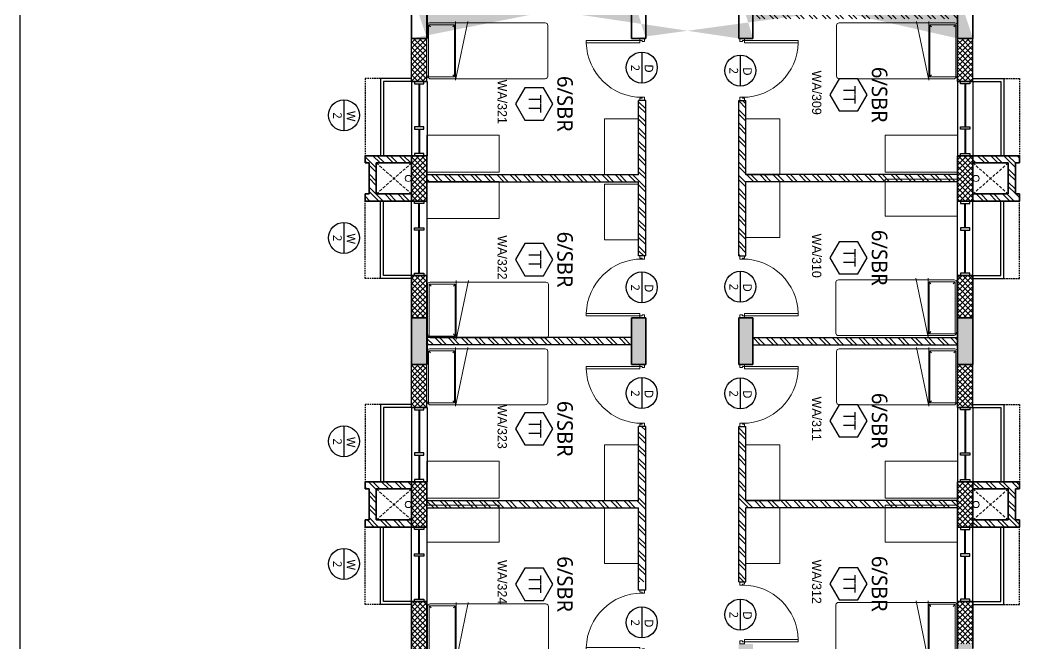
# Model space of a CAD drawing. Header units: millimetres. Extents: x -1127141 to 1597693, y -1835560 to -399335.
# Drawn here: x 1057839 to 1074022, y -533724 to -523658 of the extents above; entities that cross this region are included whole.
import ezdxf
from ezdxf.enums import TextEntityAlignment as Align

# ---------------------------------------------------------------- set-up
doc = ezdxf.new("R2010")
doc.units = ezdxf.units.MM
doc.header["$MEASUREMENT"] = 0
doc.linetypes.add('HIDDEN', pattern=[0.375, 0.25, -0.125])
doc.linetypes.add('HIDDEN2', pattern=[4.7625, 3.175, -1.5875])
for name, color, linetype in [('A-Anno Tags', 6, 'Continuous'), ('A-Wall Patt', 8, 'Continuous'), ('A-Window', 4, 'Continuous'), ('Anno_Frames', 7, 'Continuous'), ('COLUMN', 5, 'Continuous'), ('S-Conc Patt', 9, 'Continuous')]:
    doc.layers.add(name, color=color, linetype=linetype)
for name, color, linetype, lineweight in [('A-Door', 4, 'Continuous', 9), ('A-Wall Sec', 1, 'Continuous', 30), ('Ann_TitleBlock 2', 5, 'Continuous', 25), ('Anno_Tittleblock', 5, 'Continuous', 13), ('column hatch', 12, 'Continuous', 5), ('E-CABLE TRAY', 32, 'Continuous', 18), ('frntr', 32, 'Continuous', 9), ('rwp', 231, 'Continuous', 5), ('S-Concrete', 40, 'Continuous', 30), ('shaft', 252, 'HIDDEN2', 5), ('text', 7, 'Continuous', 9)]:
    doc.layers.add(name, color=color, linetype=linetype, lineweight=lineweight)
doc.styles.add('IIITD @ 100', font='trebuc.ttf', dxfattribs={"height": 210})
doc.styles.get("Standard").update_dxf_attribs({"font": 'trebuc.ttf'})
doc.styles.add('TITLE', font='swissel.ttf', dxfattribs={"height": 4.3})
pattern_1 = [(315, (1306569.19, 119140.81), (44.194174, 44.194174), []), (45, (1306569.19, 119140.81), (-44.194174, 44.194174), [])]
pattern_2 = [(315, (1167263.16, -290118.59), (106.06602, 106.06602), []), (315, (1167263.16, -290189.3), (106.06602, 106.06602), [])]

# ---------------------------------------------------------------- blocks, each defined once
blk = doc.blocks.new('*U29')
at = {"layer": 'A-Anno Tags'}
blk.add_lwpolyline([(-250, 0), (250, 0)], dxfattribs=at)
blk.add_circle((0, 0), 250, dxfattribs=at)
at = {"layer": 'Anno_Frames', "color": 7}
for tag, rotation, p in [('ENTITY', 359.7608, (15, 185)), ('ENTITYNO', 0.1757, (4, -36))]:
    blk.add_attdef(tag, text='', height=140, rotation=rotation, dxfattribs=at).set_placement(p, align=Align.TOP_CENTER)
blk = doc.blocks.new('Room Tag with Finish')
blk.add_lwpolyline([(0, 0), (-2.6, -1.5), (-2.6, -4.5), (0, -6), (2.6, -4.5), (2.6, -1.5)], close=True)
at = {"layer": 'Anno_Frames'}
blk.add_attdef('ROOM_NAME', text='', height=2.5, dxfattribs=at).set_placement((0, 0), align=Align.BOTTOM_CENTER)
blk.add_attdef('FF', text='', height=2, dxfattribs=at).set_placement((0, -1.85), align=Align.TOP_CENTER)
blk = doc.blocks.new('ABL_Door_S - 1000 x 2100-11-3 Second Floor Lvl')
at = {"layer": 'A-Door', "color": 5}
for p, q in [((-500, 38), (-450, 38)), ((-500, -38), (-500, 38)), ((-450, 38), (-450, -3)), ((450, 38), (450, -3)), ((500, 38), (450, 38)), ((500, -38), (500, 38)), ((-500, -38), (-465, -38)), ((-465, -3), (-450, -3)), ((-465, -38), (-465, -3)), ((-430, -38), (-465, -38)), ((465, -3), (450, -3)), ((465, -38), (465, -3)), ((500, -38), (465, -38))]:
    blk.add_line(p, q, dxfattribs=at)
at = {"layer": 'A-Door', "color": 5, "lineweight": 18}
for p, q in [((-465, -38), (-465, -903)), ((-430, -38), (-430, -903)), ((-430, -903), (-465, -903))]:
    blk.add_line(p, q, dxfattribs=at)
at = {"layer": 'A-Door'}
blk.add_arc((-450, -2), 900, 271.2981, 359.9894, dxfattribs=at)
blk = doc.blocks.new('W 1200')
at = {"layer": 'A-Window', "linetype": 'HIDDEN', "ltscale": 100}
for p, q in [((552588, 7900), (552588, 9150)), ((552838, 7900), (552588, 7900))]:
    blk.add_line(p, q, dxfattribs=at)
at = {"layer": 'A-Window', "color": 2, "lineweight": 40}
for p, q in [((553463, 8720), (553463, 9110)), ((553463, 7990), (553463, 8680))]:
    blk.add_line(p, q, dxfattribs=at)
at = {"layer": 'A-Window', "color": 5}
for points in [[(553338, 7900), (552838, 7900), (552838, 9150)], [(553338, 7950), (552888, 7950), (552888, 9150)]]:
    blk.add_lwpolyline(points, dxfattribs=at)
at = {"layer": 'A-Window'}
for points in [[(553338, 7950), (553338, 9150)], [(553588, 7950), (553588, 9150)], [(553388, 8680), (553388, 8720), (553538, 8720), (553538, 8680), (553388, 8680)]]:
    blk.add_lwpolyline(points, dxfattribs=at)
for points in [[(553388, 9150), (553538, 9150), (553538, 9110), (553388, 9110)], [(553388, 7990), (553538, 7990), (553538, 7950), (553388, 7950)]]:
    blk.add_lwpolyline(points, close=True, dxfattribs=at)
blk = doc.blocks.new('GFHRTRTWHT')
at = {"layer": 'S-Conc Patt'}
h = blk.add_hatch(color=256, dxfattribs=at)
h.paths.add_polyline_path([(165415, -28821), (166151, -28678), (166198, -28923), (165462, -29067)])
h.paths.add_polyline_path([(149747, -32123), (149699, -31878), (150720, -31679), (150768, -31925)])
h.paths.add_polyline_path([(162410, -29662), (162362, -29416), (163383, -29218), (163431, -29463)])
h.paths.add_polyline_path([(159244, -30277), (159196, -30032), (160217, -29833), (160265, -30079)])
h.paths.add_polyline_path([(156078, -30892), (156031, -30647), (157052, -30449), (157099, -30694)])
h.paths.add_polyline_path([(152913, -31508), (152865, -31262), (153886, -31064), (153934, -31309)])
h.paths.add_polyline_path([(160824, -21505), (160777, -21259), (161797, -21061), (161845, -21306)])
h.paths.add_polyline_path([(157659, -22120), (157611, -21875), (158632, -21676), (158679, -21922)])
h.paths.add_polyline_path([(154492, -22733), (154445, -22488), (155466, -22289), (155513, -22535)])
h.paths.add_polyline_path([(144995, -24579), (144947, -24334), (145968, -24136), (146016, -24381)])
h.paths.add_polyline_path([(148161, -23964), (148113, -23719), (149134, -23520), (149182, -23766)])
h.paths.add_polyline_path([(151327, -23349), (151279, -23103), (152300, -22905), (152348, -23150)])
h.paths.add_polyline_path([(159449, -26641), (159493, -26866), (158757, -27009), (158713, -26784)])
h.paths.add_polyline_path([(159119, -24943), (159163, -25169), (158427, -25312), (158383, -25086)])
h.paths.add_polyline_path([(153117, -27871), (153161, -28097), (152425, -28240), (152381, -28014)])
h.paths.add_polyline_path([(152788, -26174), (152831, -26400), (152095, -26543), (152051, -26317)])
h.paths.add_polyline_path([(146765, -29106), (146809, -29332), (146073, -29475), (146029, -29249)])
h.paths.add_polyline_path([(146435, -27409), (146479, -27634), (145743, -27777), (145699, -27552)])
h.paths.add_polyline_path([(169725, -26364), (169582, -25628), (169827, -25581), (169971, -26317)])
h.paths.add_polyline_path([(142808, -35843), (142058, -35843), (142058, -35593), (142808, -35593)])
h.paths.add_polyline_path([(139713, -35843), (138963, -35843), (138963, -35593), (139713, -35593)])
h.paths.add_polyline_path([(136678, -35843), (135928, -35843), (135928, -35593), (136678, -35593)])
h.paths.add_polyline_path([(165638, -25438), (165049, -25553), (165093, -25778), (165682, -25664)])
h.paths.add_polyline_path([(169131, -23307), (168988, -22571), (169233, -22523), (169376, -23259)])
h.paths.add_polyline_path([(168392, -19504), (168248, -18768), (168494, -18720), (168637, -19456)])
h.paths.add_polyline_path([(164037, -19586), (164479, -19500), (164523, -19726), (164081, -19812)])
h.paths.add_polyline_path([(164628, -22048), (164542, -21606), (164768, -21562), (164854, -22004)])
h.paths.add_polyline_path([(166371, -19591), (166285, -19149), (166511, -19105), (166597, -19547)])
h.paths.add_polyline_path([(167153, -23615), (167067, -23173), (167293, -23129), (167379, -23571)])
h.paths.add_polyline_path([(166973, -21480), (166531, -21566), (166487, -21340), (166929, -21254)])
h.paths.add_polyline_path([(165154, -23549), (165240, -23991), (165014, -24034), (164928, -23593)])
h.paths.add_polyline_path([(140657, -22684), (139921, -22827), (139873, -22582), (140610, -22439)])
h.paths.add_polyline_path([(142827, -28344), (142713, -27755), (142938, -27711), (143053, -28300)])
h.paths.add_polyline_path([(142126, -30243), (141390, -30386), (141346, -30160), (142083, -30017)])
h.paths.add_polyline_path([(142707, -23794), (141971, -23937), (141923, -23691), (142659, -23548)])
h.paths.add_polyline_path([(141796, -28545), (141060, -28688), (141012, -28442), (141749, -28299)])
h.paths.add_polyline_path([(142805, -33732), (142069, -33876), (142021, -33630), (142757, -33487)])
h.paths.add_polyline_path([(142424, -22341), (141688, -22484), (141640, -22238), (142376, -22095)])
h.paths.add_polyline_path([(137115, -23373), (136379, -23516), (136331, -23270), (137067, -23127)])
h.paths.add_polyline_path([(138258, -29232), (137521, -29375), (137474, -29130), (138210, -28987)])
h.paths.add_polyline_path([(147487, -32822), (146677, -32980), (146630, -32734), (147440, -32577)])
h.paths.add_polyline_path([(136178, -29382), (136178, -30030), (135928, -30030), (135928, -29430)])
h.paths.add_polyline_path([(157993, -63034), (157243, -63034), (157243, -62784), (157993, -62784)])
h.paths.add_polyline_path([(157993, -57754), (157243, -57754), (157243, -57524), (157993, -57524)])
h.paths.add_polyline_path([(157993, -54224), (157243, -54224), (157243, -53974), (157993, -53974)])
h.paths.add_polyline_path([(157993, -59484), (157243, -59484), (157243, -59254), (157993, -59254)])
h.paths.add_polyline_path([(152733, -63034), (151983, -63034), (151983, -62784), (152733, -62784)])
h.paths.add_polyline_path([(152733, -57754), (151983, -57754), (151983, -57524), (152733, -57524)])
h.paths.add_polyline_path([(152733, -54224), (151983, -54224), (151983, -53974), (152733, -53974)])
h.paths.add_polyline_path([(152733, -59484), (151983, -59484), (151983, -59254), (152733, -59254)])
h.paths.add_polyline_path([(147473, -57754), (146723, -57754), (146723, -57524), (147473, -57524)])
h.paths.add_polyline_path([(142628, -51954), (141878, -51954), (141878, -52204), (142628, -52204)])
h.paths.add_polyline_path([(138963, -51954), (139713, -51954), (139713, -52204), (138963, -52204)])
h.paths.add_polyline_path([(135928, -51954), (136678, -51954), (136678, -52204), (135928, -52204)])
h.paths.add_polyline_path([(167378, -54224), (166778, -54224), (166778, -53974), (167378, -53974)])
h.paths.add_polyline_path([(142703, -53974), (141953, -53974), (141953, -54224), (142703, -54224)])
h.paths.add_polyline_path([(147473, -54224), (146723, -54224), (146723, -53974), (147473, -53974)])
h.paths.add_polyline_path([(163178, -54224), (162578, -54224), (162578, -53974), (163178, -53974)])
h.paths.add_polyline_path([(166778, -57524), (167378, -57524), (167378, -57754), (166778, -57754)])
h.paths.add_polyline_path([(163178, -57754), (162578, -57754), (162578, -57524), (163178, -57524)])
h.paths.add_polyline_path([(144503, -63994), (143753, -63994), (143753, -63744), (144503, -63744)])
h.paths.add_polyline_path([(136178, -59504), (136178, -58754), (135928, -58754), (135928, -59504)])
h.paths.add_polyline_path([(139098, -59504), (138348, -59504), (138348, -59254), (139098, -59254)])
h.paths.add_polyline_path([(144503, -65474), (143753, -65474), (143753, -65224), (144503, -65224)])
h.paths.add_polyline_path([(142703, -65474), (141953, -65474), (141953, -65224), (142703, -65224)])
h.paths.add_polyline_path([(142703, -59504), (141953, -59504), (141953, -59254), (142703, -59254)])
h.paths.add_polyline_path([(142703, -57754), (141953, -57754), (141953, -57524), (142703, -57524)])
h.paths.add_polyline_path([(143753, -59854), (143753, -59254), (143983, -59254), (143983, -59854)])
h.paths.add_polyline_path([(164943, -59704), (164943, -59254), (165173, -59254), (165173, -59704)])
h.paths.add_polyline_path([(162658, -59254), (163108, -59254), (163108, -59484), (162658, -59484)])
h.paths.add_polyline_path([(164943, -63744), (164943, -63294), (165173, -63294), (165173, -63744)])
h.paths.add_polyline_path([(162763, -63744), (162763, -63294), (162993, -63294), (162993, -63744)])
h.paths.add_polyline_path([(165173, -61614), (164723, -61614), (164723, -61384), (165173, -61384)])
h.paths.add_polyline_path([(162763, -61724), (162763, -61274), (162993, -61274), (162993, -61724)])
h.paths.add_polyline_path([(166963, -59854), (166963, -59254), (167193, -59254), (167193, -59854)])
h.paths.add_polyline_path([(147213, -63994), (147213, -63244), (146963, -63244), (146963, -63994)])
h.paths.add_polyline_path([(166943, -63743), (166943, -63143), (167193, -63143), (167193, -63743)])
h.paths.add_polyline_path([(139098, -65474), (138348, -65474), (138348, -65224), (139098, -65224)])
h.paths.add_polyline_path([(147193, -59254), (147193, -60004), (146963, -60004), (146963, -59254)])
edge = h.paths.add_edge_path()
edge.add_line((172713, -63034), (171963, -63034))
edge.add_line((171963, -62784), (172713, -62784))
edge.add_line((171963, -63034), (171963, -62784))
edge.add_line((172713, -57754), (171963, -57754))
edge.add_line((171963, -57524), (172713, -57524))
edge.add_line((171963, -57754), (171963, -57524))
edge.add_line((172713, -54224), (171963, -54224))
edge.add_line((171963, -53974), (172713, -53974))
edge.add_line((171963, -54224), (171963, -53974))
edge.add_line((172713, -59484), (171963, -59484))
edge.add_line((171963, -59254), (172713, -59254))
edge.add_line((171963, -59484), (171963, -59254))
h.paths.add_polyline_path([(183233, -57754), (182483, -57754), (182483, -57524), (183233, -57524)])
h.paths.add_polyline_path([(183233, -54224), (182483, -54224), (182483, -53974), (183233, -53974)])
h.paths.add_polyline_path([(182993, -59254), (182993, -60004), (182763, -60004), (182763, -59254)])
h.paths.add_polyline_path([(177973, -63034), (177223, -63034), (177223, -62784), (177973, -62784)])
h.paths.add_polyline_path([(177973, -57754), (177223, -57754), (177223, -57524), (177973, -57524)])
h.paths.add_polyline_path([(177973, -54224), (177223, -54224), (177223, -53974), (177973, -53974)])
h.paths.add_polyline_path([(177973, -59484), (177223, -59484), (177223, -59254), (177973, -59254)])
h.paths.add_polyline_path([(172713, -63034), (171963, -63034), (171963, -62784), (172713, -62784)], flags=17)
h.paths.add_polyline_path([(172713, -57754), (171963, -57754), (171963, -57524), (172713, -57524)], flags=17)
h.paths.add_polyline_path([(172713, -54224), (171963, -54224), (171963, -53974), (172713, -53974)], flags=17)
h.paths.add_polyline_path([(172713, -59484), (171963, -59484), (171963, -59254), (172713, -59254)], flags=17)
h.paths.add_polyline_path([(190398, -64829), (190398, -64229), (190148, -64229), (190148, -64829)])
h.paths.add_polyline_path([(190398, -54224), (189798, -54224), (189798, -53974), (190398, -53974)])
h.paths.add_polyline_path([(186198, -54224), (185598, -54224), (185598, -53974), (186198, -53974)])
h.paths.add_polyline_path([(190398, -57754), (189798, -57754), (189798, -57524), (190398, -57524)])
h.paths.add_polyline_path([(186198, -57754), (185598, -57754), (185598, -57524), (186198, -57524)])
h.paths.add_polyline_path([(190398, -60004), (190398, -59254), (190148, -59254), (190148, -60004)])
h.paths.add_polyline_path([(185448, -64829), (186198, -64829), (186198, -64579), (185448, -64579)])
h.paths.add_polyline_path([(186198, -60004), (186198, -59254), (185968, -59254), (185968, -60004)])
h.paths.add_polyline_path([(182743, -64829), (182743, -64079), (182993, -64079), (182993, -64829)])
at = {"layer": 'S-Concrete', "lineweight": 35}
for p, q in [((171963, -53974), (172713, -53974)), ((172713, -53974), (172713, -54224)), ((177223, -54224), (177223, -53974)), ((177223, -53974), (177973, -53974)), ((177973, -53974), (177973, -54224)), ((172713, -54224), (171963, -54224)), ((177973, -54224), (177223, -54224)), ((171963, -57524), (172713, -57524)), ((172713, -57524), (172713, -57754)), ((177223, -57754), (177223, -57524)), ((177223, -57524), (177973, -57524)), ((177973, -57524), (177973, -57754)), ((172713, -57754), (171963, -57754)), ((177973, -57754), (177223, -57754)), ((171963, -59254), (172713, -59254)), ((172713, -59254), (172713, -59484)), ((177223, -59484), (177223, -59254)), ((177223, -59254), (177973, -59254)), ((177973, -59254), (177973, -59484)), ((172713, -59484), (171963, -59484)), ((177973, -59484), (177223, -59484)), ((171963, -62784), (172713, -62784)), ((172713, -62784), (172713, -63034)), ((177223, -63034), (177223, -62784)), ((177223, -62784), (177973, -62784)), ((177973, -62784), (177973, -63034)), ((172713, -63034), (171963, -63034)), ((177973, -63034), (177223, -63034))]:
    blk.add_line(p, q, dxfattribs=at)
blk = doc.blocks.new('bed')
at = {"layer": 'frntr'}
for p, q in [((268673, -306927), (268673, -308179)), ((269533, -306887), (268713, -306887)), ((269573, -308377), (269573, -306927)), ((269598, -308377), (268648, -308179)), ((268673, -308179), (268673, -308377)), ((268648, -308377), (269448, -308377)), ((268673, -308377), (268673, -308797)), ((269543, -308391), (268703, -308391)), ((268703, -308391), (268703, -308811)), ((268703, -308391), (268738, -308417)), ((269598, -308377), (269448, -308377)), ((269543, -308391), (269508, -308417)), ((269543, -308811), (269543, -308391)), ((269573, -308797), (269573, -308377)), ((268703, -308811), (268738, -308777)), ((268703, -308811), (269543, -308811)), ((268713, -308837), (269510, -308837))]:
    blk.add_line(p, q, dxfattribs=at)
for centre, radius, start, end in [((268713, -306927), 40, 90, 180), ((269533, -306927), 40, 0, 90), ((268713, -308797), 40, 180, 270), ((269506, -308762), 75.2, 267.3338, 332.1559)]:
    blk.add_arc(centre, radius, start, end, dxfattribs=at)
blk = doc.blocks.new('wardrobe')
at = {"layer": 'frntr'}
for p, q in [((266249, -309334), (266799, -309334)), ((266249, -310234), (266249, -309334)), ((266799, -310234), (266799, -309334)), ((266799, -309334), (266799, -310234)), ((266799, -310234), (266249, -310234))]:
    blk.add_line(p, q, dxfattribs=at)
blk = doc.blocks.new('table')
at = {"layer": 'frntr'}
for p, q in [((268968, -309087), (269568, -309087)), ((268968, -309087), (268968, -310253)), ((269568, -310255), (269568, -309087)), ((268968, -310253), (269568, -310253))]:
    blk.add_line(p, q, dxfattribs=at)
blk = doc.blocks.new('aaa')
at = {"layer": 'frntr', "rotation": 90}
blk.add_blockref('wardrobe', (-40627, -573636), dxfattribs=at)
at = {"layer": 'frntr'}
for name, p in [('bed', (-1515, -1414)), ('table', (0, 0))]:
    blk.add_blockref(name, p, dxfattribs=at)
blk = doc.blocks.new('bbbb')
at = {"layer": 'frntr', "rotation": 90}
blk.add_blockref('wardrobe', (-39613, -573636), dxfattribs=at)
at = {"layer": 'frntr'}
for name, p in [('bed', (2630, -1404)), ('table', (710, 0))]:
    blk.add_blockref(name, p, dxfattribs=at)
blk = doc.blocks.new('column 2.04')
at = {"layer": 'S-Conc Patt'}
h = blk.add_hatch(color=256, dxfattribs=at)
h.paths.add_polyline_path([(552592, -205173), (553328, -205030), (553376, -205276), (552640, -205419)])
h.paths.add_polyline_path([(536924, -208475), (536877, -208230), (537898, -208032), (537945, -208277)])
h.paths.add_polyline_path([(549587, -206014), (549540, -205769), (550561, -205570), (550608, -205816)])
h.paths.add_polyline_path([(546422, -206629), (546374, -206384), (547395, -206185), (547443, -206431)])
h.paths.add_polyline_path([(543256, -207245), (543208, -206999), (544229, -206801), (544277, -207046)])
h.paths.add_polyline_path([(540090, -207860), (540042, -207615), (541063, -207416), (541111, -207662)])
h.paths.add_polyline_path([(548002, -197857), (547954, -197611), (548975, -197413), (549023, -197658)])
h.paths.add_polyline_path([(544836, -198472), (544788, -198227), (545809, -198028), (545857, -198274)])
h.paths.add_polyline_path([(541670, -199086), (541622, -198840), (542643, -198642), (542691, -198887)])
h.paths.add_polyline_path([(532173, -200932), (532125, -200686), (533146, -200488), (533194, -200733)])
h.paths.add_polyline_path([(535338, -200316), (535291, -200071), (536312, -199872), (536359, -200118)])
h.paths.add_polyline_path([(538504, -199701), (538456, -199455), (539477, -199257), (539525, -199502)])
h.paths.add_polyline_path([(546627, -202993), (546670, -203219), (545934, -203362), (545890, -203136)])
h.paths.add_polyline_path([(546297, -201295), (546340, -201521), (545604, -201664), (545560, -201438)])
h.paths.add_polyline_path([(540295, -204224), (540339, -204449), (539603, -204592), (539559, -204367)])
h.paths.add_polyline_path([(539965, -202526), (540009, -202752), (539273, -202895), (539229, -202669)])
h.paths.add_polyline_path([(533943, -205458), (533986, -205684), (533250, -205827), (533206, -205601)])
h.paths.add_polyline_path([(533613, -203761), (533656, -203987), (532920, -204130), (532876, -203904)])
h.paths.add_polyline_path([(556903, -202717), (556760, -201981), (557005, -201933), (557148, -202669)])
h.paths.add_polyline_path([(529985, -212195), (529236, -212195), (529236, -211945), (529985, -211945)])
h.paths.add_polyline_path([(526890, -212195), (526140, -212195), (526140, -211945), (526890, -211945)])
h.paths.add_polyline_path([(523855, -212195), (523105, -212195), (523105, -211945), (523855, -211945)])
h.paths.add_polyline_path([(552816, -201790), (552227, -201905), (552271, -202131), (552860, -202016)])
h.paths.add_polyline_path([(556308, -199659), (556165, -198923), (556411, -198875), (556554, -199611)])
h.paths.add_polyline_path([(555569, -195856), (555426, -195120), (555671, -195072), (555815, -195808)])
h.paths.add_polyline_path([(551215, -195938), (551657, -195853), (551700, -196078), (551259, -196164)])
h.paths.add_polyline_path([(551805, -198400), (551719, -197959), (551945, -197915), (552031, -198356)])
h.paths.add_polyline_path([(553549, -195943), (553463, -195501), (553689, -195458), (553774, -195899)])
h.paths.add_polyline_path([(554331, -199967), (554245, -199525), (554471, -199482), (554557, -199923)])
h.paths.add_polyline_path([(554150, -197832), (553709, -197918), (553665, -197692), (554106, -197607)])
h.paths.add_polyline_path([(552331, -199901), (552417, -200343), (552191, -200387), (552106, -199945)])
h.paths.add_polyline_path([(527835, -199036), (527099, -199179), (527051, -198934), (527787, -198791)])
h.paths.add_polyline_path([(530005, -204696), (529890, -204107), (530116, -204064), (530230, -204653)])
h.paths.add_polyline_path([(529304, -206595), (528568, -206738), (528524, -206512), (529260, -206369)])
h.paths.add_polyline_path([(529884, -200146), (529148, -200289), (529100, -200043), (529837, -199900)])
h.paths.add_polyline_path([(528920, -212495), (528320, -212495), (528320, -212245), (528920, -212245)])
h.paths.add_polyline_path([(523855, -212495), (523105, -212495), (523105, -212245), (523855, -212245)])
h.paths.add_polyline_path([(531575, -212245), (532175, -212245), (532175, -212495), (531575, -212495)])
h.paths.add_polyline_path([(526890, -212495), (526140, -212495), (526140, -212245), (526890, -212245)])
h.paths.add_polyline_path([(528974, -204897), (528238, -205040), (528190, -204794), (528926, -204651)])
h.paths.add_polyline_path([(529982, -210085), (529246, -210228), (529198, -209982), (529935, -209839)])
h.paths.add_polyline_path([(529602, -198693), (528865, -198836), (528818, -198590), (529554, -198447)])
h.paths.add_polyline_path([(524292, -199725), (523556, -199868), (523509, -199622), (524245, -199479)])
h.paths.add_polyline_path([(525435, -205585), (524699, -205728), (524651, -205482), (525387, -205339)])
h.paths.add_polyline_path([(534665, -209174), (533855, -209332), (533807, -209086), (534617, -208929)])
h.paths.add_polyline_path([(523355, -205734), (523355, -206382), (523105, -206382), (523105, -205782)])
h.paths.add_polyline_path([(545171, -239386), (544421, -239386), (544421, -239136), (545171, -239136)])
h.paths.add_polyline_path([(545171, -234106), (544421, -234106), (544421, -233876), (545171, -233876)])
h.paths.add_polyline_path([(545171, -230576), (544421, -230576), (544421, -230326), (545171, -230326)])
h.paths.add_polyline_path([(545171, -235836), (544421, -235836), (544421, -235606), (545171, -235606)])
h.paths.add_polyline_path([(539911, -239386), (539161, -239386), (539161, -239136), (539911, -239136)])
h.paths.add_polyline_path([(539911, -234106), (539161, -234106), (539161, -233876), (539911, -233876)])
h.paths.add_polyline_path([(539911, -230576), (539161, -230576), (539161, -230326), (539911, -230326)])
h.paths.add_polyline_path([(539911, -235836), (539161, -235836), (539161, -235606), (539911, -235606)])
h.paths.add_polyline_path([(534651, -234106), (533901, -234106), (533901, -233876), (534651, -233876)])
h.paths.add_polyline_path([(529806, -228306), (529056, -228306), (529056, -228556), (529806, -228556)])
h.paths.add_polyline_path([(526140, -228306), (526890, -228306), (526890, -228556), (526140, -228556)])
h.paths.add_polyline_path([(523105, -228306), (523855, -228306), (523855, -228556), (523105, -228556)])
h.paths.add_polyline_path([(554556, -230576), (553956, -230576), (553956, -230326), (554556, -230326)])
h.paths.add_polyline_path([(529881, -230326), (529131, -230326), (529131, -230576), (529881, -230576)])
h.paths.add_polyline_path([(534651, -230576), (533901, -230576), (533901, -230326), (534651, -230326)])
h.paths.add_polyline_path([(550356, -230576), (549756, -230576), (549756, -230326), (550356, -230326)])
h.paths.add_polyline_path([(553956, -233876), (554556, -233876), (554556, -234106), (553956, -234106)])
h.paths.add_polyline_path([(550356, -234106), (549756, -234106), (549756, -233876), (550356, -233876)])
h.paths.add_polyline_path([(531681, -240346), (530931, -240346), (530931, -240096), (531681, -240096)])
h.paths.add_polyline_path([(523355, -235856), (523355, -235106), (523105, -235106), (523105, -235856)])
h.paths.add_polyline_path([(526276, -235856), (525526, -235856), (525526, -235606), (526276, -235606)])
h.paths.add_polyline_path([(531681, -241826), (530931, -241826), (530931, -241576), (531681, -241576)])
h.paths.add_polyline_path([(529881, -241826), (529131, -241826), (529131, -241576), (529881, -241576)])
h.paths.add_polyline_path([(529881, -235856), (529131, -235856), (529131, -235606), (529881, -235606)])
h.paths.add_polyline_path([(529881, -234106), (529131, -234106), (529131, -233876), (529881, -233876)])
h.paths.add_polyline_path([(530931, -236206), (530931, -235606), (531161, -235606), (531161, -236206)])
h.paths.add_polyline_path([(552121, -236056), (552121, -235606), (552351, -235606), (552351, -236056)])
h.paths.add_polyline_path([(549836, -235606), (550286, -235606), (550286, -235836), (549836, -235836)])
h.paths.add_polyline_path([(552121, -240096), (552121, -239646), (552351, -239646), (552351, -240096)])
h.paths.add_polyline_path([(549941, -240096), (549941, -239646), (550171, -239646), (550171, -240096)])
h.paths.add_polyline_path([(552351, -237966), (551901, -237966), (551901, -237736), (552351, -237736)])
h.paths.add_polyline_path([(549941, -238076), (549941, -237626), (550171, -237626), (550171, -238076)])
h.paths.add_polyline_path([(554141, -236206), (554141, -235606), (554371, -235606), (554371, -236206)])
h.paths.add_polyline_path([(534391, -240346), (534391, -239596), (534141, -239596), (534141, -240346)])
h.paths.add_polyline_path([(554121, -240095), (554121, -239495), (554371, -239495), (554371, -240095)])
h.paths.add_polyline_path([(523105, -228006), (523855, -228006), (523855, -228256), (523105, -228256)])
h.paths.add_polyline_path([(532175, -228256), (531575, -228256), (531575, -228006), (532175, -228006)])
h.paths.add_polyline_path([(528320, -217506), (528920, -217506), (528920, -217736), (528320, -217736)])
h.paths.add_polyline_path([(528920, -228256), (528320, -228256), (528320, -228006), (528920, -228006)])
h.paths.add_polyline_path([(528320, -222766), (528920, -222766), (528920, -222996), (528320, -222996)])
h.paths.add_polyline_path([(526890, -217736), (526290, -217736), (526290, -217506), (526890, -217506)])
h.paths.add_polyline_path([(526890, -222996), (526290, -222996), (526290, -222766), (526890, -222766)])
h.paths.add_polyline_path([(526140, -228006), (526890, -228006), (526890, -228256), (526140, -228256)])
h.paths.add_polyline_path([(526276, -241826), (525526, -241826), (525526, -241576), (526276, -241576)])
h.paths.add_polyline_path([(523355, -217321), (523355, -217921), (523105, -217921), (523105, -217321)])
h.paths.add_polyline_path([(523355, -222581), (523355, -223181), (523105, -223181), (523105, -222581)])
h.paths.add_polyline_path([(532175, -217320), (532175, -217920), (531925, -217920), (531925, -217320)])
h.paths.add_polyline_path([(532175, -222581), (532175, -223181), (531925, -223181), (531925, -222581)])
h.paths.add_polyline_path([(534371, -235606), (534371, -236356), (534141, -236356), (534141, -235606)])
edge = h.paths.add_edge_path()
edge.add_line((559891, -239386), (559141, -239386))
edge.add_line((559141, -239136), (559891, -239136))
edge.add_line((559141, -239386), (559141, -239136))
edge.add_line((559891, -234106), (559141, -234106))
edge.add_line((559141, -233876), (559891, -233876))
edge.add_line((559141, -234106), (559141, -233876))
edge.add_line((559891, -230576), (559141, -230576))
edge.add_line((559141, -230326), (559891, -230326))
edge.add_line((559141, -230576), (559141, -230326))
edge.add_line((559891, -235836), (559141, -235836))
edge.add_line((559141, -235606), (559891, -235606))
edge.add_line((559141, -235836), (559141, -235606))
h.paths.add_polyline_path([(570411, -234106), (569661, -234106), (569661, -233876), (570411, -233876)])
h.paths.add_polyline_path([(570411, -230576), (569661, -230576), (569661, -230326), (570411, -230326)])
h.paths.add_polyline_path([(570171, -235606), (570171, -236356), (569941, -236356), (569941, -235606)])
h.paths.add_polyline_path([(565151, -239386), (564401, -239386), (564401, -239136), (565151, -239136)])
h.paths.add_polyline_path([(565151, -234106), (564401, -234106), (564401, -233876), (565151, -233876)])
h.paths.add_polyline_path([(565151, -230576), (564401, -230576), (564401, -230326), (565151, -230326)])
h.paths.add_polyline_path([(565151, -235836), (564401, -235836), (564401, -235606), (565151, -235606)])
h.paths.add_polyline_path([(559891, -239386), (559141, -239386), (559141, -239136), (559891, -239136)], flags=17)
h.paths.add_polyline_path([(559891, -234106), (559141, -234106), (559141, -233876), (559891, -233876)], flags=17)
h.paths.add_polyline_path([(559891, -230576), (559141, -230576), (559141, -230326), (559891, -230326)], flags=17)
h.paths.add_polyline_path([(559891, -235836), (559141, -235836), (559141, -235606), (559891, -235606)], flags=17)
h.paths.add_polyline_path([(577576, -241181), (577576, -240581), (577326, -240581), (577326, -241181)])
h.paths.add_polyline_path([(577576, -230576), (576976, -230576), (576976, -230326), (577576, -230326)])
h.paths.add_polyline_path([(573376, -230576), (572776, -230576), (572776, -230326), (573376, -230326)])
h.paths.add_polyline_path([(577576, -234106), (576976, -234106), (576976, -233876), (577576, -233876)])
h.paths.add_polyline_path([(573376, -234106), (572776, -234106), (572776, -233876), (573376, -233876)])
h.paths.add_polyline_path([(577576, -236356), (577576, -235606), (577326, -235606), (577326, -236356)])
h.paths.add_polyline_path([(572626, -241181), (573376, -241181), (573376, -240931), (572626, -240931)])
h.paths.add_polyline_path([(573376, -236356), (573376, -235606), (573146, -235606), (573146, -236356)])
h.paths.add_polyline_path([(569921, -241181), (569921, -240431), (570171, -240431), (570171, -241181)])
at = {"layer": 'S-Concrete', "lineweight": 35}
for p, q in [((559141, -230326), (559891, -230326)), ((559891, -230326), (559891, -230576)), ((564401, -230576), (564401, -230326)), ((564401, -230326), (565151, -230326)), ((565151, -230326), (565151, -230576)), ((559891, -230576), (559141, -230576)), ((565151, -230576), (564401, -230576)), ((559141, -233876), (559891, -233876)), ((559891, -233876), (559891, -234106)), ((564401, -234106), (564401, -233876)), ((564401, -233876), (565151, -233876)), ((565151, -233876), (565151, -234106)), ((559891, -234106), (559141, -234106)), ((565151, -234106), (564401, -234106)), ((559141, -235606), (559891, -235606)), ((559891, -235606), (559891, -235836)), ((564401, -235836), (564401, -235606)), ((564401, -235606), (565151, -235606)), ((565151, -235606), (565151, -235836)), ((559891, -235836), (559141, -235836)), ((565151, -235836), (564401, -235836)), ((559141, -239136), (559891, -239136)), ((559891, -239136), (559891, -239386)), ((564401, -239386), (564401, -239136)), ((564401, -239136), (565151, -239136)), ((565151, -239136), (565151, -239386)), ((559891, -239386), (559141, -239386)), ((565151, -239386), (564401, -239386))]:
    blk.add_line(p, q, dxfattribs=at)
blk = doc.blocks.new('IIITD WD A1- L Format Library')
at = {"layer": 'Anno_Tittleblock', "color": 5}
blk.add_lwpolyline([(0, -7.57), (775, -7.57), (775, 573.91), (0, 573.91)], close=True, dxfattribs=at)
at = {"style": 'TITLE'}
for tag, p, height in [('PROJECT NAME 1', (779.17, 137.4), 2.98), ('PROJECT NAME 2', (779.17, 132.23), 2.98), ('PROJECT_NAME_3', (779.17, 127.37), 2.98), ('1:100@A1', (818.06, 91.92), 2.25), ('A-2.03', (844.81, 84.28), 4), ('03.04.11', (821.96, 84.64), 2.25), ('A', (858.85, 75.94), 3.66), ('AC', (827.5, 76.14), 2.25)]:
    blk.add_attdef(tag, p, '', height=height, dxfattribs=at)
for p in [(780.3, 113.01), (780.3, 106.37)]:
    blk.add_attdef('FIRST FLOOR PLAN', text='', height=3.39, dxfattribs=at).set_placement(p, align=Align.TOP_LEFT)

msp = doc.modelspace()

# ---------------------------------------------------------------- hatches: boundary and pattern name
at = {"layer": 'A-Wall Patt'}
h = msp.add_hatch(dxfattribs=at)
h.set_pattern_fill('ANSI37', color=256, scale=500, style=0)
h.set_pattern_definition(pattern_1)
h.paths.add_polyline_path([(1064405.8, -531838.8), (1064405.8, -531108.8), (1064155.8, -531108.8), (1064155.8, -531838.8)])
h.paths.add_polyline_path([(1064405.8, -529908.8), (1064405.8, -529213.8), (1064155.8, -529213.8), (1064155.8, -529908.8)])
h.paths.add_polyline_path([(1064405.8, -528463.8), (1064405.8, -527778.8), (1064155.8, -527778.8), (1064155.8, -528463.8)])
h.paths.add_polyline_path([(1064405.8, -526578.8), (1064405.8, -525848.8), (1064155.8, -525848.8), (1064155.8, -526578.8)])
h.paths.add_polyline_path([(1064405.8, -524648.8), (1064405.8, -523953.8), (1064155.8, -523953.8), (1064155.8, -524648.8)])
h.paths.add_polyline_path([(1064405.8, -523203.8), (1064405.8, -522518.8), (1064155.8, -522518.8), (1064155.8, -523203.8)])
h.paths.add_polyline_path([(1064405.8, -521318.8), (1064405.8, -520588.8), (1064155.8, -520588.8), (1064155.8, -521318.8)])
h.paths.add_polyline_path([(1064405.8, -519388.8), (1064405.8, -518433.8), (1064155.8, -518433.8), (1064155.8, -519388.8)])
h = msp.add_hatch(dxfattribs=at)
h.set_pattern_fill('ANSI37', color=256, scale=500, style=0)
h.set_pattern_definition(pattern_1)
h.paths.add_polyline_path([(1073215.7, -519388.8), (1073215.8, -518618.8), (1072965.8, -518618.8), (1072965.7, -519388.8)])
h.paths.add_polyline_path([(1073215.8, -521318.8), (1073215.8, -521203.8), (1073215.7, -521203.8), (1073215.8, -521203.7), (1073215.8, -520957.3, -0.03447), (1073215.8, -520950.4), (1073215.8, -520703.9), (1073215.7, -520703.8), (1073215.8, -520703.8), (1073215.8, -520588.8), (1072965.7, -520588.8), (1072965.7, -521318.8)])
h.paths.add_polyline_path([(1073215.7, -523203.8), (1073215.7, -522518.8), (1072965.7, -522518.8), (1072965.8, -523203.8)])
h.paths.add_polyline_path([(1073215.7, -524648.8), (1073215.7, -523953.8), (1072965.7, -523953.8), (1072965.7, -524648.8)])
h.paths.add_polyline_path([(1073215.7, -526578.8), (1073215.7, -526463.8), (1073215.7, -526463.8), (1073215.7, -526463.8), (1073215.8, -526216.3, -0.0243669), (1073215.8, -526211.4), (1073215.8, -525963.9), (1073215.7, -525963.8), (1073215.8, -525963.8), (1073215.8, -525848.8), (1072965.7, -525848.8), (1072965.7, -526578.8)])
h = msp.add_hatch(dxfattribs=at)
h.set_pattern_fill('ANSI32', color=256, scale=400, style=0)
h.set_pattern_definition(pattern_2)
h.paths.add_polyline_path([(1072965.8, -523636.3), (1072965.8, -523521.3), (1069665.8, -523521.3), (1069665.8, -523636.3)])
h.paths.add_polyline_path([(1072965.8, -524648.8), (1072965.8, -523808.8), (1072965.7, -523808.8), (1072965.7, -524648.8)])
h.paths.add_polyline_path([(1072965.8, -523348.8), (1072965.8, -522518.8), (1072965.7, -522518.8), (1072965.7, -523348.8)])
h = msp.add_hatch(dxfattribs=at)
h.set_pattern_fill('ANSI32', color=256, scale=400, style=0)
h.set_pattern_definition([(315, (1167263.16, -295400.47), (106.06602, 106.06602), []), (315, (1167263.16, -295471.18), (106.06602, 106.06602), [])])
h.paths.add_polyline_path([(1064155.8, -526463.8), (1063585.8, -526463.8), (1063585.8, -525963.8), (1064155.8, -525963.8)], flags=16)
h.paths.add_polyline_path([(1064406, -523693.8), (1064406, -523808.8), (1064405.8, -523808.8), (1064405.8, -523693.8)])
h.paths.add_polyline_path([(1064406, -528608.8), (1064406, -528781.3), (1064405.8, -528781.3), (1064405.8, -528608.8)])
h.paths.add_polyline_path([(1064405.8, -526151.3), (1064405.8, -526266.3), (1067820.8, -526266.3), (1067820.8, -527463.8), (1067935.8, -527463.8), (1067935.8, -524953.8), (1067820.8, -524953.8), (1067820.8, -526151.3)])
h.paths.add_polyline_path([(1064155.8, -526578.8), (1064155.8, -525848.8), (1063405.8, -525848.8), (1063405.8, -525963.8), (1063470.8, -525963.8), (1063470.8, -526463.8), (1063405.8, -526463.8), (1063405.8, -526578.8)])
h = msp.add_hatch(dxfattribs=at)
h.set_pattern_fill('ANSI32', color=256, scale=400, style=0)
h.set_pattern_definition([(315, (1167263.16, -295400.47), (106.06602, 106.06602), []), (315, (1167263.16, -295471.18), (106.06602, 106.06602), [])])
h.paths.add_polyline_path([(1072965.7, -523693.8), (1072965.7, -523808.8), (1072965.8, -523808.8), (1072965.8, -523693.8)])
h.paths.add_polyline_path([(1072965.7, -528608.8), (1072965.7, -528781.3), (1072965.8, -528781.3), (1072965.8, -528608.8)])
h.paths.add_polyline_path([(1073785.7, -525963.8), (1073785.7, -526463.8), (1073215.7, -526463.8), (1073215.7, -525963.8)], flags=16)
h.paths.add_polyline_path([(1069435.8, -527463.8), (1069550.8, -527463.8), (1069550.8, -524953.8), (1069435.8, -524953.8)])
h.paths.add_polyline_path([(1073015.7, -525848.8), (1072965.8, -525848.8), (1073015.7, -525848.8)])
h.paths.add_polyline_path([(1072965.8, -526578.8), (1072965.8, -525848.8), (1072965.7, -525848.8), (1072965.7, -526151.3), (1069550.8, -526151.3), (1069550.8, -526266.3), (1072965.7, -526266.3), (1072965.7, -526578.8)])
h.paths.add_polyline_path([(1073215.8, -525848.8), (1073215.8, -526578.8), (1073965.7, -526578.8), (1073965.7, -526463.8), (1073900.7, -526463.8), (1073900.7, -525963.8), (1073965.7, -525963.8), (1073965.7, -525848.8)])
h.paths.add_polyline_path([(1073165.7, -525848.8), (1073215.7, -525848.8), (1073215.7, -525848.8)])
h = msp.add_hatch(dxfattribs=at)
h.set_pattern_fill('ANSI32', color=256, scale=400, style=0)
h.set_pattern_definition([(315, (1167263.16, -295378.59), (106.06602, 106.06602), []), (315, (1167263.16, -295449.3), (106.06602, 106.06602), [])])
h.paths.add_polyline_path([(1072965.8, -528896.3), (1072965.8, -528781.3), (1069665.8, -528781.3), (1069665.8, -528896.3)])
h.paths.add_polyline_path([(1072965.8, -529908.8), (1072965.8, -529138.8), (1072965.9, -529068.8), (1072965.7, -529068.8), (1072965.7, -529908.8)])
h.paths.add_polyline_path([(1072965.8, -528538.8), (1072965.8, -527778.8), (1072965.7, -527778.8), (1072965.7, -528608.8), (1072965.9, -528608.8), (1072966, -528538.8)])
h = msp.add_hatch(dxfattribs=at)
h.set_pattern_fill('ANSI37', color=256, scale=500, style=0)
h.set_pattern_definition(pattern_1)
h.paths.add_polyline_path([(1073215.7, -528463.8), (1073215.7, -527778.8), (1072965.7, -527778.8), (1072965.7, -528463.8)])
h.paths.add_polyline_path([(1073215.7, -529908.8), (1073215.7, -529213.8), (1072965.7, -529213.8), (1072965.7, -529908.8)])
h.paths.add_polyline_path([(1073215.7, -531838.8), (1073215.7, -531108.8), (1072965.7, -531108.8), (1072965.7, -531838.8)])
h.paths.add_polyline_path([(1073215.8, -533723.8), (1073215.8, -533038.8), (1072965.8, -533038.8), (1072965.8, -533723.8)])
h = msp.add_hatch(dxfattribs=at)
h.set_pattern_fill('ANSI32', color=256, scale=400, style=0)
h.set_pattern_definition(pattern_2)
h.paths.add_polyline_path([(1067705.8, -528896.3), (1067705.8, -528781.3), (1064405.8, -528781.3), (1064405.8, -528896.3)])
h = msp.add_hatch(dxfattribs=at)
h.set_pattern_fill('ANSI32', color=256, scale=400, style=0)
h.set_pattern_definition([(315, (1306569.19, 119140.81), (106.066017, 106.066017), []), (315, (1306569.19, 119070.1), (106.066017, 106.066017), [])])
h.paths.add_polyline_path([(1064155.8, -531723.8), (1063585.8, -531723.8), (1063585.8, -531223.8), (1064155.8, -531223.8)], flags=16)
h.paths.add_polyline_path([(1064411, -528953.8), (1064411, -529068.8), (1064410.8, -529068.8), (1064410.8, -528953.8)])
h.paths.add_polyline_path([(1064405.8, -531411.3), (1064405.8, -531526.3), (1067820.8, -531526.3), (1067820.8, -532723.8), (1067935.8, -532723.8), (1067935.8, -530213.8), (1067820.8, -530213.8), (1067820.8, -531411.3)])
h.paths.add_polyline_path([(1064155.8, -531838.8), (1064155.8, -531108.8), (1063405.8, -531108.8), (1063405.8, -531223.8), (1063470.8, -531223.8), (1063470.8, -531723.8), (1063405.8, -531723.8), (1063405.8, -531838.8)])
h = msp.add_hatch(dxfattribs=at)
h.set_pattern_fill('ANSI32', color=256, scale=400, style=0)
h.set_pattern_definition([(315, (1167263.16, -290140.47), (106.06602, 106.06602), []), (315, (1167263.16, -290211.18), (106.06602, 106.06602), [])])
h.paths.add_polyline_path([(1073215.7, -531223.8), (1073785.7, -531223.8), (1073785.7, -531723.8), (1073215.7, -531723.8)], flags=16)
h.paths.add_polyline_path([(1072965.7, -528953.8), (1072965.7, -529068.8), (1072965.8, -529068.8), (1072965.8, -528953.8)])
h.paths.add_polyline_path([(1072965.7, -533868.8), (1072965.7, -534041.3), (1072965.8, -534041.3), (1072965.8, -533868.8)])
h.paths.add_polyline_path([(1069435.8, -532723.8), (1069550.8, -532723.8), (1069550.8, -530213.8), (1069435.8, -530213.8)])
h.paths.add_polyline_path([(1072965.8, -531838.8), (1072965.8, -531108.8), (1072965.7, -531108.8), (1072965.7, -531411.3), (1069550.8, -531411.3), (1069550.8, -531526.3), (1072965.7, -531526.3), (1072965.7, -531838.8)])
h.paths.add_polyline_path([(1073215.8, -531108.8), (1073215.8, -531838.8), (1073965.7, -531838.8), (1073965.7, -531723.8), (1073900.7, -531723.8), (1073900.7, -531223.8), (1073965.7, -531223.8), (1073965.7, -531108.8)])
h = msp.add_hatch(dxfattribs=at)
h.set_pattern_fill('ANSI37', color=256, scale=500, style=0)
h.set_pattern_definition(pattern_1)
h.paths.add_polyline_path([(1062610.8, -536688.8), (1062610.8, -536221.3), (1062360.8, -536221.3), (1062360.8, -536688.8)])
h.paths.add_polyline_path([(1062610.8, -535221.3), (1062610.8, -534233.8), (1062360.8, -534233.8), (1062360.8, -535221.3)])
h.paths.add_polyline_path([(1064405.8, -534233.8), (1064405.8, -533038.8), (1064161, -533038.8), (1064155.8, -533038.8), (1064155.8, -533983.8), (1063110.8, -533983.8), (1063110.8, -534233.8)])

# ---------------------------------------------------------------- linework, layer by layer
msp.add_lwpolyline([(1113590.7, -478259.6), (1113590.7, -552566.2), (1057839.4, -552566.2), (1057839.4, -478259.6)], close=True, dxfattribs=at)
at = {"layer": 'A-Wall Sec'}
for p, q in [((1064155.8, -524648.8), (1064155.8, -523808.8)), ((1064405.8, -524648.8), (1064405.8, -523808.8)), ((1072965.7, -524648.8), (1072965.7, -523878.8)), ((1073215.7, -524648.8), (1073215.7, -523878.8)), ((1067820.8, -526151.3), (1067820.8, -524953.8)), ((1067935.8, -524953.8), (1067820.8, -524953.8)), ((1067935.8, -527463.8), (1067935.8, -524953.8)), ((1069435.8, -527463.8), (1069435.8, -524953.8)), ((1069435.8, -524953.8), (1069550.8, -524953.8)), ((1069550.8, -526151.3), (1069550.8, -524953.8)), ((1064405.8, -526151.3), (1067820.8, -526151.3)), ((1064405.8, -526266.3), (1067820.8, -526266.3)), ((1067820.8, -527463.8), (1067820.8, -526266.3)), ((1072965.7, -526151.3), (1069550.8, -526151.3)), ((1072965.7, -526266.3), (1069550.8, -526266.3)), ((1069550.8, -527463.8), (1069550.8, -526266.3)), ((1067935.8, -527463.8), (1067820.8, -527463.8)), ((1069435.8, -527463.8), (1069550.8, -527463.8)), ((1067705.8, -528781.3), (1064405.8, -528781.3)), ((1069665.8, -528781.3), (1072965.7, -528781.3)), ((1067705.8, -528896.3), (1064405.8, -528896.3)), ((1069665.8, -528896.3), (1072965.7, -528896.3)), ((1064155.8, -529908.8), (1064155.8, -529138.8)), ((1064405.8, -529908.8), (1064405.8, -529138.8)), ((1072965.7, -529908.8), (1072965.7, -529068.8)), ((1073215.7, -529908.8), (1073215.7, -529068.8)), ((1067820.8, -531411.3), (1067820.8, -530213.8)), ((1067935.8, -530213.8), (1067820.8, -530213.8)), ((1067935.8, -532853.8), (1067935.8, -530213.8)), ((1069435.8, -532723.8), (1069435.8, -530213.8)), ((1069435.8, -530213.8), (1069550.8, -530213.8)), ((1069550.8, -531411.3), (1069550.8, -530213.8)), ((1064405.8, -531411.3), (1067820.8, -531411.3)), ((1072965.7, -531411.3), (1069550.8, -531411.3)), ((1064405.8, -531526.3), (1067820.8, -531526.3)), ((1067820.8, -532853.8), (1067820.8, -531526.3)), ((1072965.7, -531526.3), (1069550.8, -531526.3)), ((1069550.8, -532723.8), (1069550.8, -531526.3)), ((1069435.8, -532723.8), (1069550.8, -532723.8)), ((1067935.8, -532853.8), (1067820.8, -532853.8))]:
    msp.add_line(p, q, dxfattribs=at)
at = {"layer": 'A-Wall Sec', "lineweight": 35}
for p, q in [((1064155.8, -524648.8), (1064405.8, -524648.8)), ((1073215.7, -524648.8), (1072965.7, -524648.8)), ((1064405.8, -525848.8), (1063405.8, -525848.8)), ((1063405.8, -525848.8), (1063405.8, -525963.8)), ((1064155.8, -525848.8), (1064155.8, -526578.8)), ((1064405.8, -526578.8), (1064405.8, -525848.8)), ((1072965.7, -526578.8), (1072965.7, -525848.8)), ((1072965.7, -525848.8), (1073965.7, -525848.8)), ((1073215.8, -525848.8), (1073215.7, -526578.8)), ((1073965.7, -525848.8), (1073965.7, -525963.8)), ((1063405.8, -525963.8), (1063470.8, -525963.8)), ((1063470.8, -525963.8), (1063470.8, -526463.8)), ((1063585.8, -525963.8), (1064155.8, -525963.8)), ((1063585.8, -526463.8), (1063585.8, -525963.8)), ((1073785.7, -525963.8), (1073215.7, -525963.8)), ((1073785.7, -526463.8), (1073785.7, -525963.8)), ((1073965.7, -525963.8), (1073900.7, -525963.8)), ((1073900.7, -525963.8), (1073900.7, -526463.8)), ((1063470.8, -526463.8), (1063405.8, -526463.8)), ((1063405.8, -526463.8), (1063405.8, -526578.8)), ((1063405.8, -526578.8), (1064405.8, -526578.8)), ((1064155.8, -526463.8), (1063585.8, -526463.8)), ((1073965.7, -526578.8), (1072965.7, -526578.8)), ((1073215.7, -526463.8), (1073785.7, -526463.8)), ((1073900.7, -526463.8), (1073965.7, -526463.8)), ((1073965.7, -526463.8), (1073965.7, -526578.8)), ((1064155.8, -528538.8), (1064155.8, -527778.8)), ((1064155.8, -527778.8), (1064405.8, -527778.8)), ((1064405.8, -527778.8), (1064405.8, -528538.8)), ((1073215.7, -527778.8), (1072965.7, -527778.8)), ((1064155.8, -529908.8), (1064405.8, -529908.8)), ((1073215.7, -529908.8), (1072965.7, -529908.8)), ((1064405.8, -531108.8), (1063405.8, -531108.8)), ((1063405.8, -531108.8), (1063405.8, -531223.8)), ((1064155.8, -531108.8), (1064155.8, -531838.8)), ((1064405.8, -531838.8), (1064405.8, -531108.8)), ((1072965.7, -531838.8), (1072965.7, -531108.8)), ((1072965.7, -531108.8), (1073965.7, -531108.8)), ((1073215.7, -531108.8), (1073215.7, -531838.8)), ((1073965.7, -531108.8), (1073965.7, -531223.8)), ((1063405.8, -531223.8), (1063470.8, -531223.8)), ((1063470.8, -531223.8), (1063470.8, -531723.8)), ((1063585.8, -531223.8), (1064155.8, -531223.8)), ((1063585.8, -531723.8), (1063585.8, -531223.8)), ((1073785.7, -531223.8), (1073215.7, -531223.8)), ((1073785.7, -531723.8), (1073785.7, -531223.8)), ((1073965.7, -531223.8), (1073900.7, -531223.8)), ((1073900.7, -531223.8), (1073900.7, -531723.8)), ((1063470.8, -531723.8), (1063405.8, -531723.8)), ((1063405.8, -531723.8), (1063405.8, -531838.8)), ((1064155.8, -531723.8), (1063585.8, -531723.8)), ((1073215.7, -531723.8), (1073785.7, -531723.8)), ((1073900.7, -531723.8), (1073965.7, -531723.8)), ((1073965.7, -531723.8), (1073965.7, -531838.8)), ((1063405.8, -531838.8), (1064405.8, -531838.8)), ((1073965.7, -531838.8), (1072965.7, -531838.8)), ((1064155.8, -533038.8), (1064405.8, -533038.8)), ((1064161, -533038.8), (1064405.8, -533038.8)), ((1064405.8, -533038.8), (1064405.8, -534233.8)), ((1073215.8, -533038.8), (1072965.8, -533038.8)), ((1073215.8, -533798.8), (1073215.8, -533036.9))]:
    msp.add_line(p, q, dxfattribs=at)
for points in [[(1072965.7, -527778.8), (1072965.7, -528608.8)], [(1073215.7, -528608.8), (1073215.7, -527776.9)], [(1064155.8, -533983.8), (1064155.8, -533038.8)], [(1072965.8, -533038.8), (1072965.8, -533798.8)]]:
    msp.add_lwpolyline(points, dxfattribs=at)
at = {"layer": 'rwp'}
for centre in [(1064105.8, -526213.8), (1073265.7, -526213.8), (1064105.8, -531473.8), (1073265.7, -531473.8)]:
    msp.add_circle(centre, 50, dxfattribs=at)
at = {"layer": 'shaft', "ltscale": 15}
for p, q in [((1063585.8, -525963.8), (1064155.8, -526463.8)), ((1063585.8, -526463.8), (1064155.8, -525963.8)), ((1073785.7, -525963.8), (1073215.7, -526463.8)), ((1073785.7, -526463.8), (1073215.7, -525963.8)), ((1063585.8, -531223.8), (1064155.8, -531723.8)), ((1063585.8, -531723.8), (1064155.8, -531223.8)), ((1073785.7, -531223.8), (1073215.7, -531723.8)), ((1073785.7, -531723.8), (1073215.7, -531223.8))]:
    msp.add_line(p, q, dxfattribs=at)

# ---------------------------------------------------------------- block references
at = {"layer": 'A-Anno Tags', "xscale": 100, "yscale": 100, "zscale": 100, "rotation": 270.0000000000001}
for p in [(1071508.7, -524863.9), (1066434.1, -525010.4), (1071508.7, -527493.9), (1066434.1, -527522.6), (1066434.1, -530253.2), (1071508.7, -530123.9), (1066434.1, -532760.4), (1071508.7, -532753.9)]:
    msp.add_blockref('Room Tag with Finish', p, dxfattribs=at).add_auto_attribs({'ROOM_NAME': '6/SBR', 'FF': 'TT'})
at = {"layer": 'A-Door'}
for p, rotation in [((1067878.3, -524453.8), 270.0000000000001), ((1069493.7, -527963.8), 90.00000000000001), ((1067878.3, -529713.8), 270.0000000000001), ((1069493.7, -533223.8), 90.00000000000001)]:
    msp.add_blockref('ABL_Door_S - 1000 x 2100-11-3 Second Floor Lvl', p, dxfattribs=dict(at, rotation=rotation))
at = {"layer": 'A-Door', "xscale": -1}
for p, rotation in [((1069493.7, -524453.8), 90), ((1067878.3, -527963.8), 270.0000000000001), ((1067878.3, -533353.8), 270.0000000000001)]:
    msp.add_blockref('ABL_Door_S - 1000 x 2100-11-3 Second Floor Lvl', p, dxfattribs=dict(at, rotation=rotation))
at = {"layer": 'A-Wall Sec', "xscale": -1, "rotation": 90}
msp.add_blockref('ABL_Door_S - 1000 x 2100-11-3 Second Floor Lvl', (1069493.7, -529713.8), dxfattribs=at)
at = {"layer": 'Ann_TitleBlock 2', "xscale": 95.87942333735619, "yscale": 95.87942333735619, "zscale": 95.87942333735619, "rotation": 269.9999999999998}
msp.add_blockref('IIITD WD A1- L Format Library', (1058564.8, -478259.6), dxfattribs=at)
at = {"layer": 'Anno_Frames', "rotation": 270.0000000000001}
for p, values in [((1067871.7, -524424.9), {'ENTITY': 'D', 'ENTITYNO': '2'}), ((1069462, -524472.8), {'ENTITY': 'D', 'ENTITYNO': '2'}), ((1063066.1, -525194.2), {'ENTITY': 'W', 'ENTITYNO': '2'}), ((1063066.1, -527172), {'ENTITY': 'W', 'ENTITYNO': '2'}), ((1067871.7, -527969.6), {'ENTITY': 'D', 'ENTITYNO': '2'}), ((1069462, -527960.5), {'ENTITY': 'D', 'ENTITYNO': '2'}), ((1067871.7, -529677.3), {'ENTITY': 'D', 'ENTITYNO': '2'}), ((1069462, -529681.7), {'ENTITY': 'D', 'ENTITYNO': '2'}), ((1063066.1, -530454.2), {'ENTITY': 'W', 'ENTITYNO': '2'}), ((1063066.1, -532432), {'ENTITY': 'W', 'ENTITYNO': '2'}), ((1069462, -533250.3), {'ENTITY': 'D', 'ENTITYNO': '2'}), ((1067871.7, -533376.5), {'ENTITY': 'D', 'ENTITYNO': '2'})]:
    msp.add_blockref('*U29', p, dxfattribs=at).add_auto_attribs(values)
at = {"layer": 'COLUMN', "rotation": 270.0000000000001}
msp.add_blockref('column 2.04', (1303541.9, 35937.1), dxfattribs=at)
at = {"layer": 'column hatch', "xscale": -1, "rotation": 180}
for p in [(510818, -516698.5), (510818, -521958.5)]:
    msp.add_blockref('W 1200', p, dxfattribs=at)
at = {"layer": 'column hatch', "rotation": 180}
for p in [(1626553.7, -516698.5), (1626553.6, -521958.5)]:
    msp.add_blockref('W 1200', p, dxfattribs=at)
at = {"layer": 'column hatch'}
for p in [(510818, -535729.1), (510818, -540989.1)]:
    msp.add_blockref('W 1200', p, dxfattribs=at)
at = {"layer": 'column hatch', "xscale": -1}
for p in [(1626553.7, -535729.1), (1626553.6, -540989.1)]:
    msp.add_blockref('W 1200', p, dxfattribs=at)
at = {"layer": 'E-CABLE TRAY', "rotation": 270.0000000000001}
for name, p in [('aaa', (1374656, -256545.9)), ('bbbb', (1374656, -256583.4)), ('aaa', (1374656, -261805.9))]:
    msp.add_blockref(name, p, dxfattribs=at)
at = {"layer": 'E-CABLE TRAY', "xscale": -1, "rotation": 90}
for name, p in [('aaa', (762713.6, -256545.9)), ('bbbb', (762713.6, -256545.9)), ('aaa', (762713.6, -261805.9))]:
    msp.add_blockref(name, p, dxfattribs=at)
at = {"layer": 'frntr', "rotation": 270.0000000000001}
for name, p in [('table', (1374656, -262515.9)), ('bed', (1373251.8, -264405.9))]:
    msp.add_blockref(name, p, dxfattribs=at)
at = {"layer": 'frntr'}
msp.add_blockref('wardrobe', (801020, -222192.6), dxfattribs=at)
at = {"layer": 'frntr', "extrusion": (0, 0, -1), "zscale": -1}
msp.add_blockref('wardrobe', (-1336349.6, -222192.6), dxfattribs=at)
at = {"layer": 'frntr', "extrusion": (0, 0, -1), "zscale": -1, "rotation": 269.9999999999999}
for name, p in [('table', (-762713.6, -262515.9)), ('bed', (-764117.9, -264380.8))]:
    msp.add_blockref(name, p, dxfattribs=at)
at = {"layer": 'text', "rotation": 270.0000000000001}
msp.add_blockref('GFHRTRTWHT', (1127190.3, -351240.4), dxfattribs=at)

# ---------------------------------------------------------------- texts
at = {"layer": 'A-Anno Tags', "char_height": 150, "width": 739.56, "attachment_point": 5, "rotation": 270, "style": 'IIITD @ 100'}
for s, insert in [('{\\fCentury Gothic|b0|i0|c0|p34;WA/309}', (1070693.3, -524829.7)), ('{\\fCentury Gothic|b0|i0|c0|p34;WA/321}', (1065618.7, -524976.2)), ('{\\fCentury Gothic|b0|i0|c0|p34;WA/322}', (1065618.7, -527488.4)), ('{\\fCentury Gothic|b0|i0|c0|p34;WA/310}', (1070693.3, -527459.7)), ('{\\fCentury Gothic|b0|i0|c0|p34;WA/311}', (1070693.3, -530089.7)), ('{\\fCentury Gothic|b0|i0|c0|p34;WA/323}', (1065618.7, -530219)), ('{\\fCentury Gothic|b0|i0|c0|p34;WA/324}', (1065618.7, -532726.2)), ('{\\fCentury Gothic|b0|i0|c0|p34;WA/312}', (1070693.3, -532719.7))]:
    msp.add_mtext(s, dxfattribs=dict(at, insert=insert))

doc.saveas('drawing.dxf')
